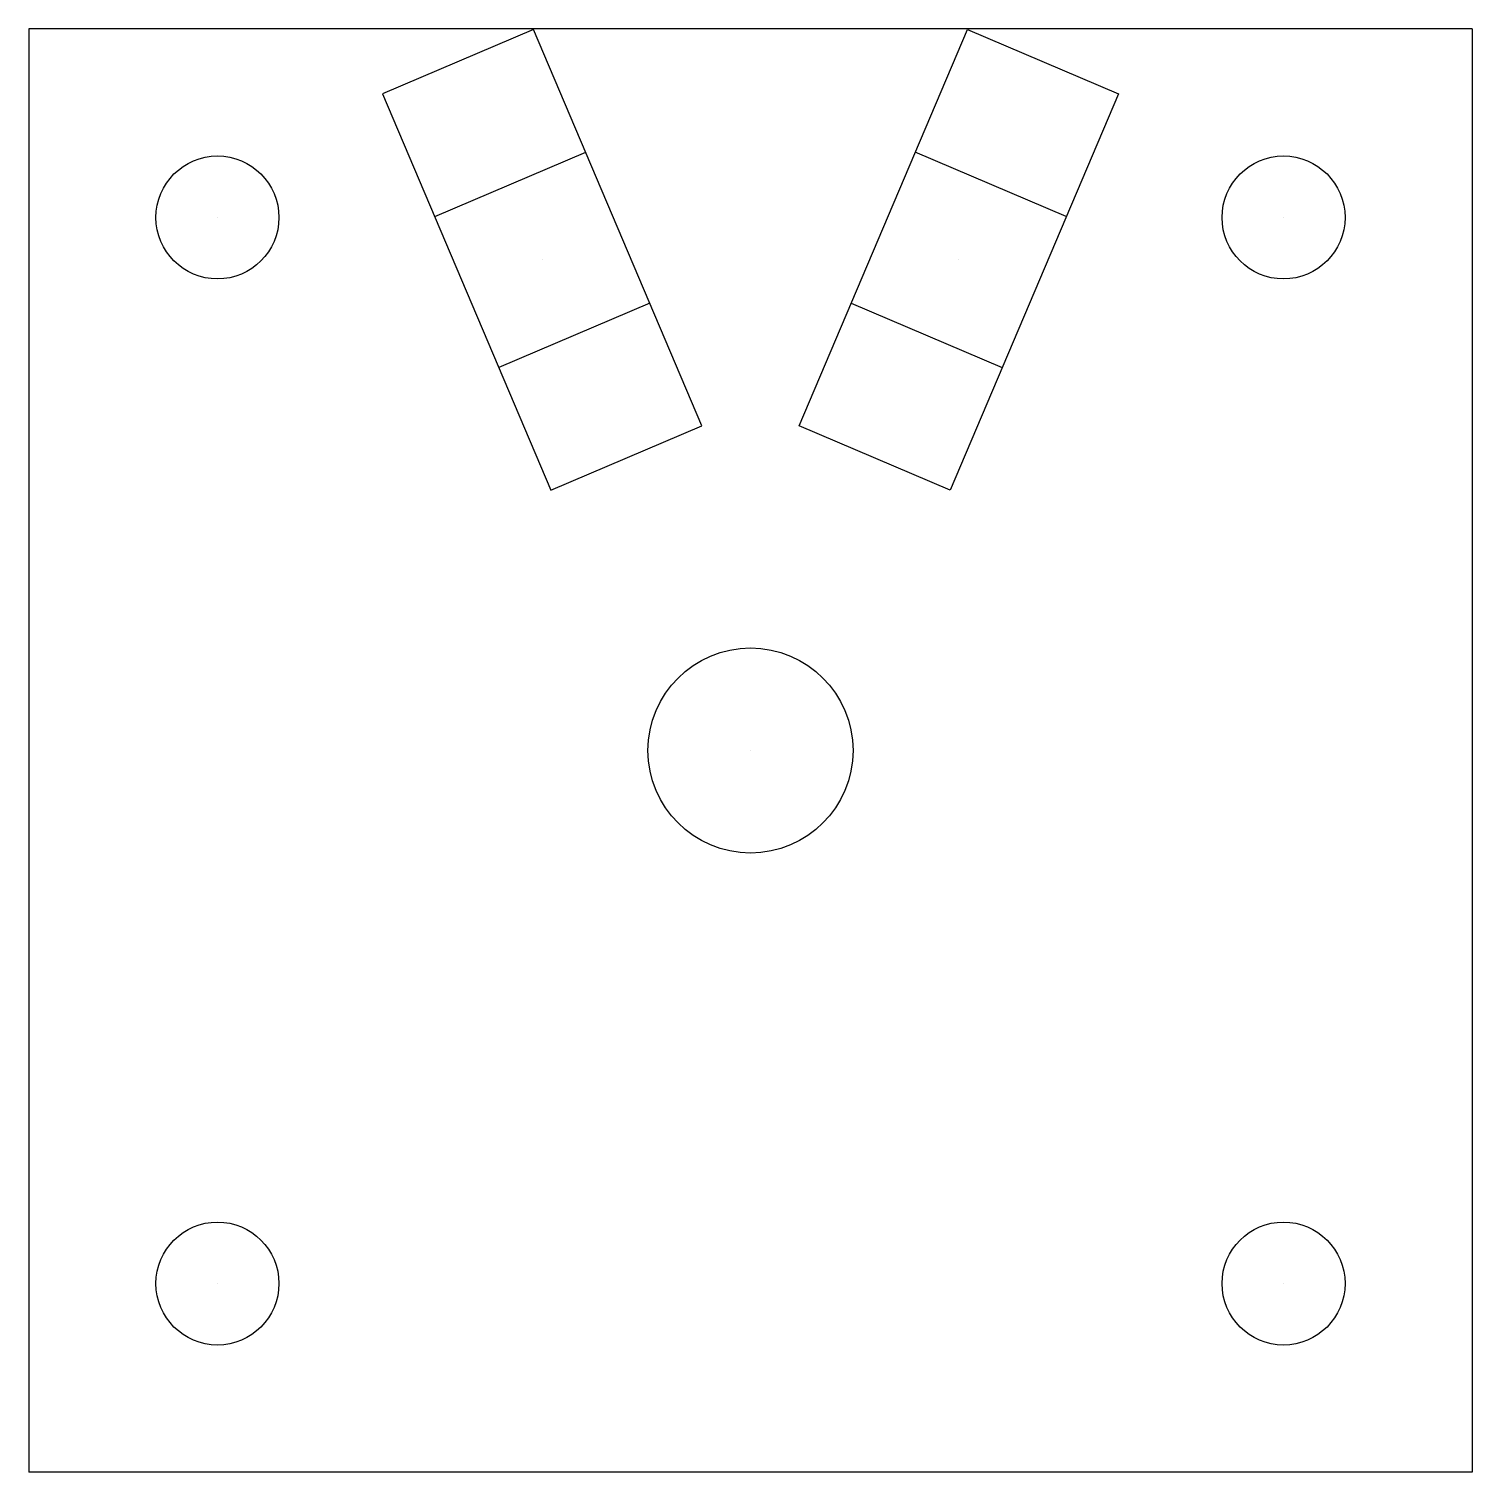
# Model space of a CAD drawing. Extents: x -17.6 to 17.6, y -17.6 to 17.6.
import ezdxf

# ---------------------------------------------------------------- set-up
doc = ezdxf.new("R2010")
doc.units = 0
doc.layers.add('MODELSKETCH_VISIBLE', color=7, linetype='CONTINUOUS')

msp = doc.modelspace()

# ---------------------------------------------------------------- linework, layer by layer
at = {"layer": 'MODELSKETCH_VISIBLE'}
for p, q in [((17.6, 17.6, 51), (-17.6, 17.6, 51)), ((-17.6, 17.6, 51), (-17.6, -17.6, 51)), ((17.6, 17.6, 51), (17.6, -17.6, 51)), ((-5.29, 17.581, 51), (-8.972, 16.018, 51)), ((-1.187, 7.915, 51), (-5.29, 17.581, 51)), ((1.187, 7.915, 51), (5.29, 17.581, 51)), ((5.29, 17.581, 51), (8.972, 16.018, 51)), ((-8.972, 16.018, 51), (-4.869, 6.352, 51)), ((8.972, 16.018, 51), (4.869, 6.352, 51)), ((-7.702, 13.026, 51), (-4.02, 14.589, 51)), ((7.702, 13.026, 51), (4.02, 14.589, 51)), ((-2.457, 10.907, 51), (-6.139, 9.344, 51)), ((2.457, 10.907, 51), (6.139, 9.344, 51)), ((-4.869, 6.352, 51), (-1.187, 7.915, 51)), ((4.869, 6.352, 51), (1.187, 7.915, 51)), ((17.6, -17.6, 51), (-17.6, -17.6, 51))]:
    msp.add_line(p, q, dxfattribs=at)
for centre, radius in [((-13, 13, 51), 1.5), ((13, 13, 51), 1.5), ((-13, 13, 51), 0.0005), ((13, 13, 51), 0.0005), ((-5.08, 11.967, 51), 0.0005), ((5.08, 11.967, 51), 0.0005), ((0, 0, 51), 2.5), ((0, 0, 51), 0.0005), ((-13, -13, 51), 1.5), ((13, -13, 51), 1.5), ((-13, -13, 51), 0.0005), ((13, -13, 51), 0.0005)]:
    msp.add_circle(centre, radius, dxfattribs=at)
at = {"layer": 'MODELSKETCH_VISIBLE', "extrusion": (0, 0, -1)}
msp.add_circle((-5.08, 11.967, -51), 0.0005, dxfattribs=at)

doc.saveas('drawing.dxf')
